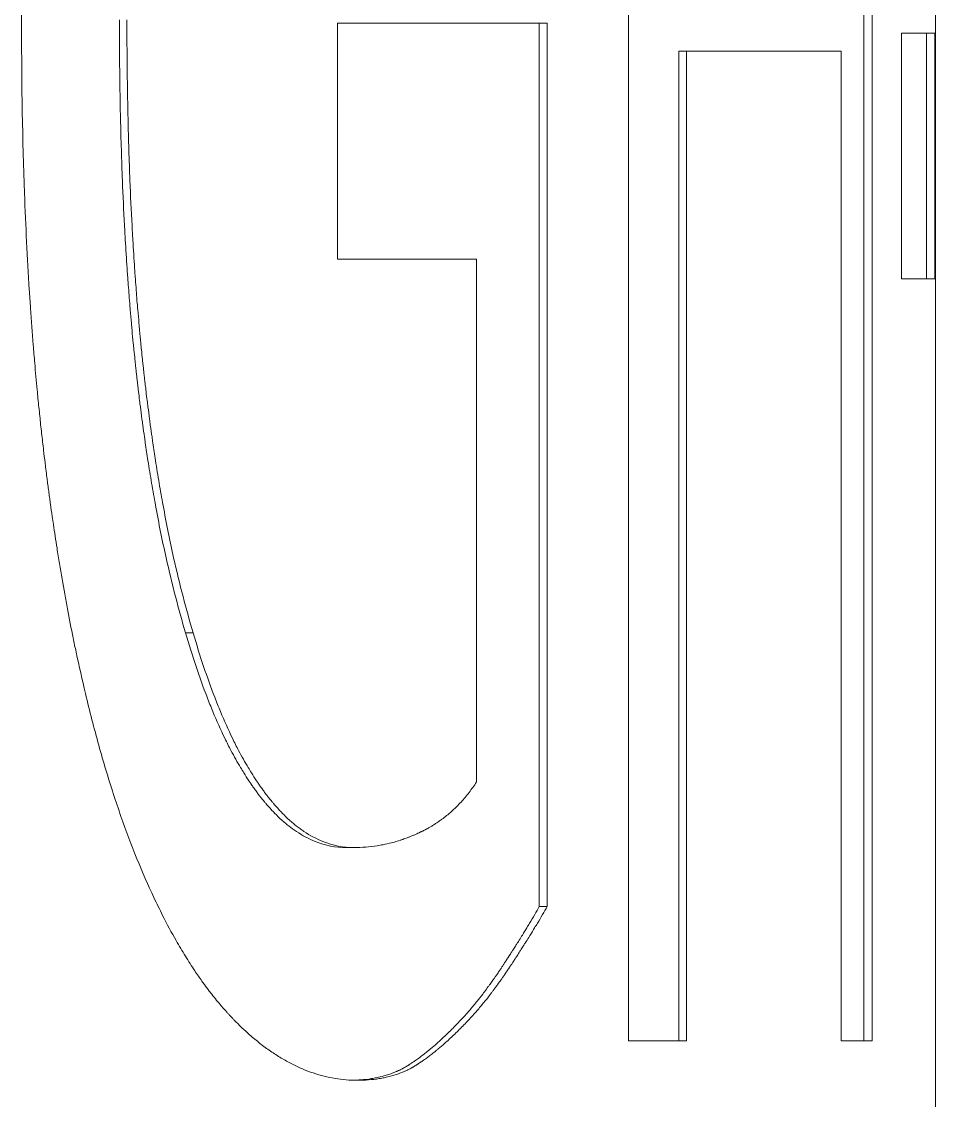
# Model space of a CAD drawing. Header units: millimetres. Extents: x 0 to 8410, y 0 to 5940.
# Drawn here: x 2665.186 to 2666.315, y 2256.11 to 2257.443 of the extents above; entities that cross this region are included whole.
import ezdxf

# ---------------------------------------------------------------- set-up
doc = ezdxf.new("R2010")
doc.units = ezdxf.units.MM
doc.header["$LTSCALE"] = 10
doc.layers.add('가시적인 것(ISO)', color=3, linetype='Continuous', lineweight=5, true_color=0x00ff00)

msp = doc.modelspace()

# ---------------------------------------------------------------- linework, layer by layer
at = {"layer": '가시적인 것(ISO)'}
for p, q in [((2666.3148, 2267.579), (2666.3148, 2238.579)), ((2665.9356, 2256.1833), (2665.9356, 2258.6833)), ((2666.2365, 2258.6833), (2666.2365, 2256.1833)), ((2665.835, 2257.4414), (2665.5761, 2257.4414)), ((2665.5761, 2257.1497), (2665.5761, 2257.4414)), ((2665.835, 2257.4414), (2665.835, 2256.3494)), ((2666.314, 2257.4292), (2666.2729, 2257.4292)), ((2666.2729, 2257.1253), (2666.2729, 2257.4292)), ((2666.314, 2257.4292), (2666.314, 2257.1253)), ((2665.9976, 2257.4069), (2666.0074, 2257.4069)), ((2666.0074, 2257.4069), (2666.0074, 2256.1833)), ((2666.0074, 2257.4069), (2666.1982, 2257.4069)), ((2666.1982, 2256.1833), (2666.1982, 2257.4069)), ((2665.5761, 2257.1497), (2665.7477, 2257.1497)), ((2665.7477, 2256.5034), (2665.7477, 2257.1497)), ((2666.2729, 2257.1253), (2666.314, 2257.1253)), ((2665.3882, 2256.6877), (2665.3976, 2256.6877)), ((2665.5869, 2256.4223), (2665.5964, 2256.4223)), ((2665.8253, 2256.3494), (2665.835, 2256.3494)), ((2665.9356, 2256.1833), (2666.0074, 2256.1833)), ((2666.1982, 2256.1833), (2666.2365, 2256.1833))]:
    msp.add_line(p, q, dxfattribs=at)
for points in [[(2666.2265, 2258.6833), (2666.2265, 2257.85), (2666.2265, 2257.0166), (2666.2265, 2256.1833)], [(2666.304, 2257.4292), (2666.304, 2257.3279), (2666.304, 2257.2266), (2666.304, 2257.1253)], [(2665.9976, 2257.4069), (2665.9976, 2256.9991), (2665.9976, 2256.5912), (2665.9976, 2256.1833)]]:
    msp.add_open_spline(points, degree=3, dxfattribs=at)
for points, knots in [([(2665.1855, 2257.4353), (2665.1855, 2257.4689), (2665.1858, 2257.5018), (2665.1864, 2257.5342), (2665.187, 2257.5666), (2665.188, 2257.5984), (2665.1892, 2257.6296), (2665.1898, 2257.6452), (2665.1905, 2257.6606), (2665.1912, 2257.676), (2665.1924, 2257.6989), (2665.1937, 2257.7216), (2665.1952, 2257.7439), (2665.1957, 2257.7513), (2665.1962, 2257.7587), (2665.1967, 2257.7661), (2665.1978, 2257.7809), (2665.1989, 2257.7954), (2665.2001, 2257.8099), (2665.2007, 2257.8171), (2665.2013, 2257.8243), (2665.202, 2257.8314), (2665.2029, 2257.8422), (2665.204, 2257.8528), (2665.205, 2257.8634), (2665.2054, 2257.8669), (2665.2057, 2257.8704), (2665.2061, 2257.8739), (2665.2068, 2257.8809), (2665.2075, 2257.8879), (2665.2083, 2257.8948), (2665.2086, 2257.8983), (2665.209, 2257.9017), (2665.2094, 2257.9052), (2665.2102, 2257.9121), (2665.211, 2257.9189), (2665.2118, 2257.9258), (2665.2122, 2257.9292), (2665.2126, 2257.9326), (2665.213, 2257.936), (2665.2136, 2257.941), (2665.2143, 2257.9461), (2665.2149, 2257.9512), (2665.2151, 2257.9528), (2665.2153, 2257.9545), (2665.2156, 2257.9562), (2665.2159, 2257.9587), (2665.2162, 2257.9612), (2665.2165, 2257.9637), (2665.2169, 2257.9662), (2665.2172, 2257.9688), (2665.2175, 2257.9712), (2665.2179, 2257.9737), (2665.2182, 2257.9762), (2665.2186, 2257.9787), (2665.2189, 2257.9812), (2665.2192, 2257.9837), (2665.2196, 2257.9862), (2665.22, 2257.9895), (2665.2205, 2257.9928), (2665.221, 2257.996), (2665.2212, 2257.9977), (2665.2214, 2257.9993), (2665.2217, 2258.001), (2665.2224, 2258.0059), (2665.2231, 2258.0107), (2665.2238, 2258.0156), (2665.2243, 2258.0188), (2665.2248, 2258.0221), (2665.2253, 2258.0253), (2665.2262, 2258.0317), (2665.2272, 2258.0381), (2665.2282, 2258.0445), (2665.2288, 2258.0477), (2665.2293, 2258.0508), (2665.2298, 2258.054), (2665.2308, 2258.0603), (2665.2318, 2258.0666), (2665.2329, 2258.0729), (2665.2334, 2258.076), (2665.234, 2258.0791), (2665.2345, 2258.0822), (2665.2361, 2258.0915), (2665.2377, 2258.1007), (2665.2394, 2258.1098), (2665.2405, 2258.1159), (2665.2417, 2258.122), (2665.2428, 2258.128), (2665.2451, 2258.14), (2665.2475, 2258.1518), (2665.2499, 2258.1635), (2665.2511, 2258.1693), (2665.2523, 2258.1751), (2665.2535, 2258.1809), (2665.2572, 2258.1982), (2665.2611, 2258.2151), (2665.2651, 2258.2317), (2665.2677, 2258.2427), (2665.2704, 2258.2536), (2665.2732, 2258.2644), (2665.2787, 2258.2858), (2665.2845, 2258.3067), (2665.2905, 2258.3268), (2665.2964, 2258.347), (2665.3026, 2258.3666), (2665.3091, 2258.3855)], [0, 0, 0, 0, 0.166667, 0.166667, 0.166667, 0.333333, 0.333333, 0.333333, 0.416667, 0.416667, 0.416667, 0.541667, 0.541667, 0.541667, 0.583333, 0.583333, 0.583333, 0.666667, 0.666667, 0.666667, 0.708333, 0.708333, 0.708333, 0.770833, 0.770833, 0.770833, 0.791667, 0.791667, 0.791667, 0.833333, 0.833333, 0.833333, 0.854167, 0.854167, 0.854167, 0.895833, 0.895833, 0.895833, 0.916667, 0.916667, 0.916667, 0.947917, 0.947917, 0.947917, 0.958333, 0.958333, 0.958333, 0.973958, 0.973958, 0.973958, 0.989583, 0.989583, 0.989583, 1.005208, 1.005208, 1.005208, 1.020833, 1.020833, 1.020833, 1.041667, 1.041667, 1.041667, 1.052083, 1.052083, 1.052083, 1.083333, 1.083333, 1.083333, 1.104167, 1.104167, 1.104167, 1.145833, 1.145833, 1.145833, 1.166667, 1.166667, 1.166667, 1.208333, 1.208333, 1.208333, 1.229167, 1.229167, 1.229167, 1.291667, 1.291667, 1.291667, 1.333333, 1.333333, 1.333333, 1.416667, 1.416667, 1.416667, 1.458333, 1.458333, 1.458333, 1.583333, 1.583333, 1.583333, 1.666667, 1.666667, 1.666667, 1.833333, 1.833333, 1.833333, 2, 2, 2, 2]), ([(2665.3083, 2256.4608), (2665.3019, 2256.4793), (2665.2957, 2256.4985), (2665.2897, 2256.5184), (2665.2837, 2256.5383), (2665.278, 2256.559), (2665.2725, 2256.5804), (2665.2697, 2256.5911), (2665.267, 2256.6019), (2665.2644, 2256.613), (2665.2604, 2256.6296), (2665.2566, 2256.6466), (2665.2529, 2256.664), (2665.2517, 2256.6698), (2665.2504, 2256.6756), (2665.2492, 2256.6815), (2665.2468, 2256.6933), (2665.2445, 2256.7053), (2665.2422, 2256.7175), (2665.2411, 2256.7235), (2665.24, 2256.7297), (2665.2388, 2256.7358), (2665.2366, 2256.7482), (2665.2345, 2256.7607), (2665.2324, 2256.7734), (2665.2313, 2256.7797), (2665.2303, 2256.7861), (2665.2293, 2256.7926), (2665.2277, 2256.8023), (2665.2263, 2256.812), (2665.2248, 2256.8219), (2665.2243, 2256.8252), (2665.2238, 2256.8285), (2665.2234, 2256.8318), (2665.2226, 2256.8368), (2665.2219, 2256.8418), (2665.2212, 2256.8468), (2665.221, 2256.8485), (2665.2208, 2256.8501), (2665.2205, 2256.8518), (2665.2202, 2256.8543), (2665.2199, 2256.8569), (2665.2195, 2256.8594), (2665.2192, 2256.8619), (2665.2188, 2256.8645), (2665.2185, 2256.867), (2665.2182, 2256.8695), (2665.2178, 2256.8721), (2665.2175, 2256.8747), (2665.2172, 2256.8772), (2665.2168, 2256.8798), (2665.2165, 2256.8823), (2665.2161, 2256.8858), (2665.2156, 2256.8892), (2665.2152, 2256.8927), (2665.215, 2256.8944), (2665.2148, 2256.8961), (2665.2146, 2256.8978), (2665.2139, 2256.903), (2665.2133, 2256.9082), (2665.2127, 2256.9135), (2665.2123, 2256.917), (2665.2119, 2256.9205), (2665.2115, 2256.924), (2665.2107, 2256.931), (2665.2099, 2256.938), (2665.2091, 2256.9452), (2665.2088, 2256.9487), (2665.2084, 2256.9523), (2665.208, 2256.9558), (2665.2073, 2256.963), (2665.2065, 2256.9702), (2665.2058, 2256.9774), (2665.2055, 2256.981), (2665.2051, 2256.9847), (2665.2048, 2256.9883), (2665.2037, 2256.9992), (2665.2027, 2257.0102), (2665.2018, 2257.0213), (2665.2011, 2257.0287), (2665.2005, 2257.0361), (2665.1999, 2257.0436), (2665.1987, 2257.0586), (2665.1976, 2257.0737), (2665.1966, 2257.089), (2665.196, 2257.0967), (2665.1955, 2257.1044), (2665.195, 2257.1121), (2665.1926, 2257.1508), (2665.1906, 2257.1906), (2665.1891, 2257.2314), (2665.1867, 2257.2966), (2665.1855, 2257.3646), (2665.1855, 2257.4353)], [0, 0, 0, 0, 0.166667, 0.166667, 0.166667, 0.333333, 0.333333, 0.333333, 0.416667, 0.416667, 0.416667, 0.541667, 0.541667, 0.541667, 0.583333, 0.583333, 0.583333, 0.666667, 0.666667, 0.666667, 0.708333, 0.708333, 0.708333, 0.791667, 0.791667, 0.791667, 0.833333, 0.833333, 0.833333, 0.895833, 0.895833, 0.895833, 0.916667, 0.916667, 0.916667, 0.947917, 0.947917, 0.947917, 0.958333, 0.958333, 0.958333, 0.973958, 0.973958, 0.973958, 0.989583, 0.989583, 0.989583, 1.005208, 1.005208, 1.005208, 1.020833, 1.020833, 1.020833, 1.041667, 1.041667, 1.041667, 1.052083, 1.052083, 1.052083, 1.083333, 1.083333, 1.083333, 1.104167, 1.104167, 1.104167, 1.145833, 1.145833, 1.145833, 1.166667, 1.166667, 1.166667, 1.208333, 1.208333, 1.208333, 1.229167, 1.229167, 1.229167, 1.291667, 1.291667, 1.291667, 1.333333, 1.333333, 1.333333, 1.416667, 1.416667, 1.416667, 1.458333, 1.458333, 1.458333, 1.666667, 1.666667, 1.666667, 2, 2, 2, 2]), ([(2665.3064, 2257.4454), (2665.3064, 2257.4175), (2665.3066, 2257.3902), (2665.307, 2257.3634), (2665.3074, 2257.3367), (2665.308, 2257.3105), (2665.3088, 2257.2849), (2665.3092, 2257.2721), (2665.3096, 2257.2595), (2665.3101, 2257.247), (2665.3109, 2257.2282), (2665.3117, 2257.2098), (2665.3127, 2257.1917), (2665.313, 2257.1857), (2665.3133, 2257.1797), (2665.3137, 2257.1737), (2665.3144, 2257.1618), (2665.3151, 2257.15), (2665.3159, 2257.1384), (2665.3163, 2257.1326), (2665.3167, 2257.1268), (2665.3171, 2257.1211), (2665.3178, 2257.1125), (2665.3184, 2257.1039), (2665.3191, 2257.0955), (2665.3193, 2257.0927), (2665.3196, 2257.0898), (2665.3198, 2257.087), (2665.3203, 2257.0814), (2665.3207, 2257.0759), (2665.3212, 2257.0704), (2665.3215, 2257.0676), (2665.3217, 2257.0648), (2665.322, 2257.0621), (2665.3225, 2257.0566), (2665.323, 2257.0512), (2665.3235, 2257.0457), (2665.3238, 2257.043), (2665.3241, 2257.0403), (2665.3243, 2257.0377), (2665.3247, 2257.0336), (2665.3252, 2257.0296), (2665.3256, 2257.0256), (2665.3257, 2257.0243), (2665.3259, 2257.023), (2665.326, 2257.0216), (2665.3262, 2257.0196), (2665.3264, 2257.0176), (2665.3266, 2257.0157), (2665.3269, 2257.0137), (2665.3271, 2257.0117), (2665.3273, 2257.0097), (2665.3275, 2257.0078), (2665.3277, 2257.0058), (2665.3279, 2257.0039), (2665.3282, 2257.0019), (2665.3284, 2256.9999), (2665.3286, 2256.998), (2665.3289, 2256.9954), (2665.3292, 2256.9928), (2665.3295, 2256.9902), (2665.3297, 2256.9889), (2665.3298, 2256.9876), (2665.33, 2256.9863), (2665.3304, 2256.9825), (2665.3309, 2256.9786), (2665.3314, 2256.9748), (2665.3317, 2256.9723), (2665.332, 2256.9697), (2665.3323, 2256.9672), (2665.333, 2256.9621), (2665.3336, 2256.9571), (2665.3343, 2256.9521), (2665.3346, 2256.9496), (2665.335, 2256.9471), (2665.3353, 2256.9446), (2665.336, 2256.9397), (2665.3367, 2256.9348), (2665.3374, 2256.9299), (2665.3377, 2256.9274), (2665.3381, 2256.925), (2665.3384, 2256.9225), (2665.3395, 2256.9153), (2665.3406, 2256.908), (2665.3417, 2256.9009), (2665.3424, 2256.8961), (2665.3431, 2256.8914), (2665.3439, 2256.8867), (2665.3454, 2256.8774), (2665.347, 2256.8681), (2665.3486, 2256.859), (2665.3494, 2256.8545), (2665.3502, 2256.8499), (2665.351, 2256.8454), (2665.3551, 2256.823), (2665.3595, 2256.8014), (2665.3641, 2256.7807), (2665.3715, 2256.7475), (2665.3795, 2256.7166), (2665.3882, 2256.6877)], [0, 0, 0, 0, 0.166667, 0.166667, 0.166667, 0.333333, 0.333333, 0.333333, 0.416667, 0.416667, 0.416667, 0.541667, 0.541667, 0.541667, 0.583333, 0.583333, 0.583333, 0.666667, 0.666667, 0.666667, 0.708333, 0.708333, 0.708333, 0.770833, 0.770833, 0.770833, 0.791667, 0.791667, 0.791667, 0.833333, 0.833333, 0.833333, 0.854167, 0.854167, 0.854167, 0.895833, 0.895833, 0.895833, 0.916667, 0.916667, 0.916667, 0.947917, 0.947917, 0.947917, 0.958333, 0.958333, 0.958333, 0.973958, 0.973958, 0.973958, 0.989583, 0.989583, 0.989583, 1.005208, 1.005208, 1.005208, 1.020833, 1.020833, 1.020833, 1.041667, 1.041667, 1.041667, 1.052083, 1.052083, 1.052083, 1.083333, 1.083333, 1.083333, 1.104167, 1.104167, 1.104167, 1.145833, 1.145833, 1.145833, 1.166667, 1.166667, 1.166667, 1.208333, 1.208333, 1.208333, 1.229167, 1.229167, 1.229167, 1.291667, 1.291667, 1.291667, 1.333333, 1.333333, 1.333333, 1.416667, 1.416667, 1.416667, 1.458333, 1.458333, 1.458333, 1.666667, 1.666667, 1.666667, 2, 2, 2, 2]), ([(2665.3157, 2257.4454), (2665.3157, 2257.4175), (2665.3159, 2257.3902), (2665.3163, 2257.3634), (2665.3167, 2257.3367), (2665.3173, 2257.3105), (2665.3181, 2257.2849), (2665.3185, 2257.2721), (2665.319, 2257.2595), (2665.3194, 2257.247), (2665.3202, 2257.2282), (2665.321, 2257.2098), (2665.322, 2257.1917), (2665.3223, 2257.1857), (2665.3227, 2257.1797), (2665.323, 2257.1737), (2665.3237, 2257.1618), (2665.3244, 2257.15), (2665.3252, 2257.1384), (2665.3256, 2257.1326), (2665.326, 2257.1268), (2665.3265, 2257.1211), (2665.3271, 2257.1125), (2665.3277, 2257.1039), (2665.3284, 2257.0955), (2665.3287, 2257.0927), (2665.3289, 2257.0898), (2665.3291, 2257.087), (2665.3296, 2257.0814), (2665.3301, 2257.0759), (2665.3306, 2257.0704), (2665.3308, 2257.0676), (2665.3311, 2257.0648), (2665.3313, 2257.0621), (2665.3318, 2257.0566), (2665.3323, 2257.0512), (2665.3329, 2257.0457), (2665.3331, 2257.043), (2665.3334, 2257.0403), (2665.3337, 2257.0377), (2665.3341, 2257.0336), (2665.3345, 2257.0296), (2665.3349, 2257.0256), (2665.335, 2257.0243), (2665.3352, 2257.023), (2665.3353, 2257.0216), (2665.3355, 2257.0196), (2665.3357, 2257.0176), (2665.336, 2257.0157), (2665.3362, 2257.0137), (2665.3364, 2257.0117), (2665.3366, 2257.0097), (2665.3368, 2257.0078), (2665.3371, 2257.0058), (2665.3373, 2257.0039), (2665.3375, 2257.0019), (2665.3377, 2256.9999), (2665.3379, 2256.998), (2665.3382, 2256.9954), (2665.3385, 2256.9928), (2665.3389, 2256.9902), (2665.339, 2256.9889), (2665.3392, 2256.9876), (2665.3393, 2256.9863), (2665.3398, 2256.9825), (2665.3402, 2256.9786), (2665.3407, 2256.9748), (2665.341, 2256.9723), (2665.3413, 2256.9697), (2665.3417, 2256.9672), (2665.3423, 2256.9621), (2665.343, 2256.9571), (2665.3436, 2256.9521), (2665.344, 2256.9496), (2665.3443, 2256.9471), (2665.3446, 2256.9446), (2665.3453, 2256.9397), (2665.346, 2256.9348), (2665.3467, 2256.9299), (2665.347, 2256.9274), (2665.3474, 2256.925), (2665.3477, 2256.9225), (2665.3488, 2256.9153), (2665.3499, 2256.908), (2665.351, 2256.9009), (2665.3517, 2256.8961), (2665.3525, 2256.8914), (2665.3532, 2256.8867), (2665.3548, 2256.8774), (2665.3563, 2256.8681), (2665.3579, 2256.859), (2665.3587, 2256.8545), (2665.3595, 2256.8499), (2665.3604, 2256.8454), (2665.3645, 2256.823), (2665.3688, 2256.8014), (2665.3734, 2256.7807), (2665.3808, 2256.7475), (2665.3889, 2256.7166), (2665.3976, 2256.6877)], [0, 0, 0, 0, 0.166667, 0.166667, 0.166667, 0.333333, 0.333333, 0.333333, 0.416667, 0.416667, 0.416667, 0.541667, 0.541667, 0.541667, 0.583333, 0.583333, 0.583333, 0.666667, 0.666667, 0.666667, 0.708333, 0.708333, 0.708333, 0.770833, 0.770833, 0.770833, 0.791667, 0.791667, 0.791667, 0.833333, 0.833333, 0.833333, 0.854167, 0.854167, 0.854167, 0.895833, 0.895833, 0.895833, 0.916667, 0.916667, 0.916667, 0.947917, 0.947917, 0.947917, 0.958333, 0.958333, 0.958333, 0.973958, 0.973958, 0.973958, 0.989583, 0.989583, 0.989583, 1.005208, 1.005208, 1.005208, 1.020833, 1.020833, 1.020833, 1.041667, 1.041667, 1.041667, 1.052083, 1.052083, 1.052083, 1.083333, 1.083333, 1.083333, 1.104167, 1.104167, 1.104167, 1.145833, 1.145833, 1.145833, 1.166667, 1.166667, 1.166667, 1.208333, 1.208333, 1.208333, 1.229167, 1.229167, 1.229167, 1.291667, 1.291667, 1.291667, 1.333333, 1.333333, 1.333333, 1.416667, 1.416667, 1.416667, 1.458333, 1.458333, 1.458333, 1.666667, 1.666667, 1.666667, 2, 2, 2, 2]), ([(2665.8253, 2257.4414), (2665.8253, 2257.3352), (2665.8253, 2257.2291), (2665.8253, 2257.1229), (2665.8253, 2257.1077), (2665.8253, 2257.0926), (2665.8253, 2257.0774), (2665.8253, 2256.8347), (2665.8253, 2256.5921), (2665.8253, 2256.3494)], [0, 0, 0, 0, 0.0318493, 0.0318493, 0.0318493, 0.0363992, 0.0363992, 0.0363992, 0.1091977, 0.1091977, 0.1091977, 0.1091977]), ([(2665.3882, 2256.6877), (2665.3924, 2256.6733), (2665.3967, 2256.6595), (2665.4011, 2256.6462), (2665.4055, 2256.633), (2665.4101, 2256.6203), (2665.4148, 2256.6082), (2665.4171, 2256.6021), (2665.4195, 2256.5962), (2665.4219, 2256.5904), (2665.4267, 2256.5789), (2665.4316, 2256.5679), (2665.4367, 2256.5575), (2665.4392, 2256.5523), (2665.4417, 2256.5472), (2665.4443, 2256.5423), (2665.4482, 2256.535), (2665.4521, 2256.5279), (2665.4562, 2256.5212), (2665.4575, 2256.5189), (2665.4588, 2256.5167), (2665.4602, 2256.5146), (2665.4622, 2256.5113), (2665.4642, 2256.5081), (2665.4663, 2256.505), (2665.467, 2256.504), (2665.4677, 2256.503), (2665.4684, 2256.502), (2665.4694, 2256.5004), (2665.4704, 2256.4989), (2665.4715, 2256.4975), (2665.4718, 2256.497), (2665.4722, 2256.4965), (2665.4725, 2256.496), (2665.473, 2256.4952), (2665.4736, 2256.4945), (2665.4741, 2256.4938), (2665.4746, 2256.4931), (2665.4751, 2256.4923), (2665.4757, 2256.4916), (2665.4762, 2256.4909), (2665.4767, 2256.4902), (2665.4772, 2256.4895), (2665.4778, 2256.4888), (2665.4783, 2256.4881), (2665.4788, 2256.4874), (2665.4795, 2256.4865), (2665.4802, 2256.4856), (2665.4809, 2256.4847), (2665.4813, 2256.4842), (2665.4817, 2256.4838), (2665.482, 2256.4833), (2665.4831, 2256.482), (2665.4841, 2256.4807), (2665.4852, 2256.4794), (2665.4859, 2256.4785), (2665.4866, 2256.4777), (2665.4874, 2256.4768), (2665.4895, 2256.4743), (2665.4917, 2256.4718), (2665.4938, 2256.4695), (2665.4953, 2256.4679), (2665.4968, 2256.4664), (2665.4982, 2256.4649), (2665.5011, 2256.4619), (2665.5041, 2256.4591), (2665.507, 2256.4564), (2665.5085, 2256.4551), (2665.51, 2256.4538), (2665.5115, 2256.4525), (2665.5145, 2256.45), (2665.5175, 2256.4476), (2665.5205, 2256.4454), (2665.522, 2256.4443), (2665.5236, 2256.4433), (2665.5251, 2256.4423), (2665.5327, 2256.4372), (2665.5404, 2256.433), (2665.5483, 2256.4299), (2665.5609, 2256.4249), (2665.5738, 2256.4223), (2665.5869, 2256.4223)], [0, 0, 0, 0, 0.166667, 0.166667, 0.166667, 0.333333, 0.333333, 0.333333, 0.416667, 0.416667, 0.416667, 0.583333, 0.583333, 0.583333, 0.666667, 0.666667, 0.666667, 0.791667, 0.791667, 0.791667, 0.833333, 0.833333, 0.833333, 0.895833, 0.895833, 0.895833, 0.916667, 0.916667, 0.916667, 0.947917, 0.947917, 0.947917, 0.958333, 0.958333, 0.958333, 0.973958, 0.973958, 0.973958, 0.989583, 0.989583, 0.989583, 1.005208, 1.005208, 1.005208, 1.020833, 1.020833, 1.020833, 1.041667, 1.041667, 1.041667, 1.052083, 1.052083, 1.052083, 1.083333, 1.083333, 1.083333, 1.104167, 1.104167, 1.104167, 1.166667, 1.166667, 1.166667, 1.208333, 1.208333, 1.208333, 1.291667, 1.291667, 1.291667, 1.333333, 1.333333, 1.333333, 1.416667, 1.416667, 1.416667, 1.458333, 1.458333, 1.458333, 1.666667, 1.666667, 1.666667, 2, 2, 2, 2]), ([(2665.3976, 2256.6877), (2665.4017, 2256.6733), (2665.406, 2256.6595), (2665.4105, 2256.6462), (2665.4149, 2256.633), (2665.4195, 2256.6203), (2665.4242, 2256.6082), (2665.4265, 2256.6021), (2665.4289, 2256.5962), (2665.4313, 2256.5904), (2665.4361, 2256.5789), (2665.441, 2256.5679), (2665.4461, 2256.5575), (2665.4486, 2256.5523), (2665.4512, 2256.5472), (2665.4537, 2256.5423), (2665.4576, 2256.535), (2665.4616, 2256.5279), (2665.4656, 2256.5212), (2665.4669, 2256.5189), (2665.4682, 2256.5167), (2665.4696, 2256.5146), (2665.4716, 2256.5113), (2665.4737, 2256.5081), (2665.4757, 2256.505), (2665.4764, 2256.504), (2665.4771, 2256.503), (2665.4778, 2256.502), (2665.4788, 2256.5004), (2665.4799, 2256.4989), (2665.4809, 2256.4975), (2665.4812, 2256.497), (2665.4816, 2256.4965), (2665.4819, 2256.496), (2665.4825, 2256.4952), (2665.483, 2256.4945), (2665.4835, 2256.4938), (2665.484, 2256.4931), (2665.4846, 2256.4923), (2665.4851, 2256.4916), (2665.4856, 2256.4909), (2665.4861, 2256.4902), (2665.4867, 2256.4895), (2665.4872, 2256.4888), (2665.4877, 2256.4881), (2665.4883, 2256.4874), (2665.489, 2256.4865), (2665.4897, 2256.4856), (2665.4904, 2256.4847), (2665.4907, 2256.4842), (2665.4911, 2256.4838), (2665.4914, 2256.4833), (2665.4925, 2256.482), (2665.4936, 2256.4807), (2665.4946, 2256.4794), (2665.4954, 2256.4785), (2665.4961, 2256.4777), (2665.4968, 2256.4768), (2665.4989, 2256.4743), (2665.5011, 2256.4718), (2665.5033, 2256.4695), (2665.5047, 2256.4679), (2665.5062, 2256.4664), (2665.5077, 2256.4649), (2665.5106, 2256.4619), (2665.5135, 2256.4591), (2665.5165, 2256.4564), (2665.518, 2256.4551), (2665.5195, 2256.4538), (2665.521, 2256.4525), (2665.5239, 2256.45), (2665.527, 2256.4476), (2665.53, 2256.4454), (2665.5315, 2256.4443), (2665.533, 2256.4433), (2665.5345, 2256.4423), (2665.5422, 2256.4372), (2665.5499, 2256.433), (2665.5578, 2256.4299), (2665.5704, 2256.4249), (2665.5833, 2256.4223), (2665.5964, 2256.4223)], [0, 0, 0, 0, 0.166667, 0.166667, 0.166667, 0.333333, 0.333333, 0.333333, 0.416667, 0.416667, 0.416667, 0.583333, 0.583333, 0.583333, 0.666667, 0.666667, 0.666667, 0.791667, 0.791667, 0.791667, 0.833333, 0.833333, 0.833333, 0.895833, 0.895833, 0.895833, 0.916667, 0.916667, 0.916667, 0.947917, 0.947917, 0.947917, 0.958333, 0.958333, 0.958333, 0.973958, 0.973958, 0.973958, 0.989583, 0.989583, 0.989583, 1.005208, 1.005208, 1.005208, 1.020833, 1.020833, 1.020833, 1.041667, 1.041667, 1.041667, 1.052083, 1.052083, 1.052083, 1.083333, 1.083333, 1.083333, 1.104167, 1.104167, 1.104167, 1.166667, 1.166667, 1.166667, 1.208333, 1.208333, 1.208333, 1.291667, 1.291667, 1.291667, 1.333333, 1.333333, 1.333333, 1.416667, 1.416667, 1.416667, 1.458333, 1.458333, 1.458333, 1.666667, 1.666667, 1.666667, 2, 2, 2, 2]), ([(2665.5964, 2256.4223), (2665.6012, 2256.4223), (2665.606, 2256.4225), (2665.6108, 2256.4229), (2665.6156, 2256.4233), (2665.6204, 2256.4238), (2665.6251, 2256.4246), (2665.6275, 2256.425), (2665.6298, 2256.4254), (2665.6322, 2256.4259), (2665.6357, 2256.4266), (2665.6392, 2256.4274), (2665.6427, 2256.4283), (2665.6439, 2256.4286), (2665.6451, 2256.4289), (2665.6462, 2256.4292), (2665.6486, 2256.4299), (2665.6509, 2256.4306), (2665.6532, 2256.4314), (2665.6544, 2256.4317), (2665.6555, 2256.4321), (2665.6567, 2256.4325), (2665.6584, 2256.4331), (2665.6602, 2256.4337), (2665.6619, 2256.4344), (2665.6625, 2256.4346), (2665.663, 2256.4348), (2665.6636, 2256.435), (2665.6648, 2256.4355), (2665.6659, 2256.4359), (2665.6671, 2256.4364), (2665.6676, 2256.4366), (2665.6682, 2256.4369), (2665.6688, 2256.4371), (2665.6699, 2256.4376), (2665.6711, 2256.4381), (2665.6722, 2256.4386), (2665.6728, 2256.4389), (2665.6733, 2256.4391), (2665.6739, 2256.4394), (2665.6748, 2256.4398), (2665.6756, 2256.4402), (2665.6765, 2256.4406), (2665.6768, 2256.4407), (2665.6771, 2256.4408), (2665.6773, 2256.441), (2665.6778, 2256.4412), (2665.6782, 2256.4414), (2665.6786, 2256.4416), (2665.679, 2256.4418), (2665.6795, 2256.442), (2665.6799, 2256.4422), (2665.6803, 2256.4424), (2665.6808, 2256.4426), (2665.6812, 2256.4428), (2665.6816, 2256.443), (2665.682, 2256.4432), (2665.6824, 2256.4435), (2665.683, 2256.4437), (2665.6836, 2256.444), (2665.6841, 2256.4443), (2665.6844, 2256.4445), (2665.6847, 2256.4446), (2665.685, 2256.4448), (2665.6858, 2256.4452), (2665.6866, 2256.4457), (2665.6875, 2256.4461), (2665.688, 2256.4464), (2665.6886, 2256.4467), (2665.6891, 2256.447), (2665.6902, 2256.4477), (2665.6913, 2256.4483), (2665.6923, 2256.4489), (2665.6929, 2256.4493), (2665.6934, 2256.4496), (2665.694, 2256.4499), (2665.695, 2256.4506), (2665.6961, 2256.4512), (2665.6971, 2256.4519), (2665.6976, 2256.4523), (2665.6982, 2256.4526), (2665.6987, 2256.453), (2665.7002, 2256.454), (2665.7018, 2256.4551), (2665.7033, 2256.4561), (2665.7043, 2256.4569), (2665.7053, 2256.4576), (2665.7063, 2256.4584), (2665.7083, 2256.4599), (2665.7102, 2256.4614), (2665.7122, 2256.463), (2665.7131, 2256.4638), (2665.7141, 2256.4646), (2665.715, 2256.4654), (2665.7179, 2256.4679), (2665.7206, 2256.4705), (2665.7233, 2256.4731), (2665.7251, 2256.4749), (2665.7268, 2256.4767), (2665.7286, 2256.4786), (2665.732, 2256.4824), (2665.7353, 2256.4863), (2665.7385, 2256.4904), (2665.7417, 2256.4946), (2665.7447, 2256.4989), (2665.7477, 2256.5034)], [0, 0, 0, 0, 0.166667, 0.166667, 0.166667, 0.333333, 0.333333, 0.333333, 0.416667, 0.416667, 0.416667, 0.541667, 0.541667, 0.541667, 0.583333, 0.583333, 0.583333, 0.666667, 0.666667, 0.666667, 0.708333, 0.708333, 0.708333, 0.770833, 0.770833, 0.770833, 0.791667, 0.791667, 0.791667, 0.833333, 0.833333, 0.833333, 0.854167, 0.854167, 0.854167, 0.895833, 0.895833, 0.895833, 0.916667, 0.916667, 0.916667, 0.947917, 0.947917, 0.947917, 0.958333, 0.958333, 0.958333, 0.973958, 0.973958, 0.973958, 0.989583, 0.989583, 0.989583, 1.005208, 1.005208, 1.005208, 1.020833, 1.020833, 1.020833, 1.041667, 1.041667, 1.041667, 1.052083, 1.052083, 1.052083, 1.083333, 1.083333, 1.083333, 1.104167, 1.104167, 1.104167, 1.145833, 1.145833, 1.145833, 1.166667, 1.166667, 1.166667, 1.208333, 1.208333, 1.208333, 1.229167, 1.229167, 1.229167, 1.291667, 1.291667, 1.291667, 1.333333, 1.333333, 1.333333, 1.416667, 1.416667, 1.416667, 1.458333, 1.458333, 1.458333, 1.583333, 1.583333, 1.583333, 1.666667, 1.666667, 1.666667, 1.833333, 1.833333, 1.833333, 2, 2, 2, 2]), ([(2665.6002, 2256.1347), (2665.591, 2256.1347), (2665.5819, 2256.1354), (2665.5729, 2256.1369), (2665.5639, 2256.1384), (2665.5549, 2256.1407), (2665.5459, 2256.1437), (2665.5415, 2256.1452), (2665.537, 2256.1469), (2665.5326, 2256.1487), (2665.5259, 2256.1515), (2665.5193, 2256.1548), (2665.5127, 2256.1584), (2665.5105, 2256.1597), (2665.5083, 2256.1609), (2665.5062, 2256.1622), (2665.5018, 2256.1649), (2665.4974, 2256.1677), (2665.4931, 2256.1707), (2665.4909, 2256.1722), (2665.4888, 2256.1737), (2665.4866, 2256.1753), (2665.4823, 2256.1785), (2665.478, 2256.1819), (2665.4737, 2256.1855), (2665.4716, 2256.1872), (2665.4695, 2256.1891), (2665.4673, 2256.1909), (2665.4641, 2256.1938), (2665.461, 2256.1967), (2665.4578, 2256.1997), (2665.4567, 2256.2007), (2665.4557, 2256.2017), (2665.4546, 2256.2028), (2665.453, 2256.2043), (2665.4515, 2256.2059), (2665.4499, 2256.2075), (2665.4494, 2256.208), (2665.4488, 2256.2085), (2665.4483, 2256.2091), (2665.4475, 2256.2099), (2665.4467, 2256.2107), (2665.446, 2256.2115), (2665.4452, 2256.2124), (2665.4444, 2256.2132), (2665.4436, 2256.214), (2665.4428, 2256.2149), (2665.442, 2256.2157), (2665.4413, 2256.2165), (2665.4405, 2256.2174), (2665.4397, 2256.2183), (2665.4389, 2256.2191), (2665.4379, 2256.2203), (2665.4368, 2256.2214), (2665.4358, 2256.2226), (2665.4353, 2256.2232), (2665.4348, 2256.2238), (2665.4343, 2256.2244), (2665.4327, 2256.2261), (2665.4312, 2256.228), (2665.4296, 2256.2298), (2665.4286, 2256.231), (2665.4276, 2256.2322), (2665.4266, 2256.2335), (2665.4245, 2256.236), (2665.4225, 2256.2385), (2665.4205, 2256.2411), (2665.4194, 2256.2424), (2665.4184, 2256.2437), (2665.4174, 2256.245), (2665.4154, 2256.2477), (2665.4134, 2256.2503), (2665.4114, 2256.2531), (2665.4104, 2256.2544), (2665.4094, 2256.2558), (2665.4084, 2256.2572), (2665.4054, 2256.2614), (2665.4025, 2256.2657), (2665.3995, 2256.27), (2665.3976, 2256.273), (2665.3956, 2256.2759), (2665.3937, 2256.279), (2665.3898, 2256.285), (2665.386, 2256.2912), (2665.3822, 2256.2977), (2665.3803, 2256.3009), (2665.3784, 2256.3041), (2665.3765, 2256.3074), (2665.3708, 2256.3174), (2665.3653, 2256.3277), (2665.3598, 2256.3385), (2665.3562, 2256.3457), (2665.3526, 2256.3531), (2665.349, 2256.3607), (2665.3419, 2256.3758), (2665.3349, 2256.3918), (2665.3281, 2256.4084), (2665.3214, 2256.4251), (2665.3148, 2256.4426), (2665.3083, 2256.4608)], [0, 0, 0, 0, 0.166667, 0.166667, 0.166667, 0.333333, 0.333333, 0.333333, 0.416667, 0.416667, 0.416667, 0.541667, 0.541667, 0.541667, 0.583333, 0.583333, 0.583333, 0.666667, 0.666667, 0.666667, 0.708333, 0.708333, 0.708333, 0.791667, 0.791667, 0.791667, 0.833333, 0.833333, 0.833333, 0.895833, 0.895833, 0.895833, 0.916667, 0.916667, 0.916667, 0.947917, 0.947917, 0.947917, 0.958333, 0.958333, 0.958333, 0.973958, 0.973958, 0.973958, 0.989583, 0.989583, 0.989583, 1.005208, 1.005208, 1.005208, 1.020833, 1.020833, 1.020833, 1.041667, 1.041667, 1.041667, 1.052083, 1.052083, 1.052083, 1.083333, 1.083333, 1.083333, 1.104167, 1.104167, 1.104167, 1.145833, 1.145833, 1.145833, 1.166667, 1.166667, 1.166667, 1.208333, 1.208333, 1.208333, 1.229167, 1.229167, 1.229167, 1.291667, 1.291667, 1.291667, 1.333333, 1.333333, 1.333333, 1.416667, 1.416667, 1.416667, 1.458333, 1.458333, 1.458333, 1.583333, 1.583333, 1.583333, 1.666667, 1.666667, 1.666667, 1.833333, 1.833333, 1.833333, 2, 2, 2, 2]), ([(2665.8253, 2256.3494), (2665.8235, 2256.3463), (2665.8216, 2256.343), (2665.8196, 2256.3395), (2665.8176, 2256.3361), (2665.8155, 2256.3325), (2665.8133, 2256.3288), (2665.8122, 2256.327), (2665.811, 2256.3251), (2665.8099, 2256.3231), (2665.8081, 2256.3202), (2665.8063, 2256.3173), (2665.8044, 2256.3142), (2665.8038, 2256.3132), (2665.8031, 2256.3122), (2665.8025, 2256.3112), (2665.8012, 2256.3091), (2665.7999, 2256.307), (2665.7986, 2256.3048), (2665.7979, 2256.3038), (2665.7972, 2256.3027), (2665.7965, 2256.3016), (2665.7955, 2256.3), (2665.7944, 2256.2983), (2665.7934, 2256.2967), (2665.793, 2256.2961), (2665.7927, 2256.2955), (2665.7923, 2256.295), (2665.7916, 2256.2939), (2665.7909, 2256.2927), (2665.7901, 2256.2916), (2665.7898, 2256.291), (2665.7894, 2256.2904), (2665.789, 2256.2899), (2665.7885, 2256.289), (2665.7879, 2256.2881), (2665.7873, 2256.2873), (2665.7871, 2256.287), (2665.787, 2256.2867), (2665.7868, 2256.2864), (2665.7864, 2256.2858), (2665.786, 2256.2852), (2665.7856, 2256.2846), (2665.7854, 2256.2844), (2665.7853, 2256.2841), (2665.7851, 2256.2838), (2665.7847, 2256.2832), (2665.7843, 2256.2826), (2665.7839, 2256.282), (2665.7837, 2256.2817), (2665.7835, 2256.2814), (2665.7833, 2256.2811), (2665.783, 2256.2806), (2665.7827, 2256.2802), (2665.7824, 2256.2798), (2665.7821, 2256.2793), (2665.7819, 2256.2788), (2665.7816, 2256.2784), (2665.7813, 2256.2779), (2665.781, 2256.2775), (2665.7807, 2256.277), (2665.7804, 2256.2766), (2665.7801, 2256.2761), (2665.7798, 2256.2757), (2665.7794, 2256.2751), (2665.779, 2256.2745), (2665.7786, 2256.2739), (2665.7784, 2256.2736), (2665.7782, 2256.2733), (2665.778, 2256.273), (2665.7776, 2256.2724), (2665.7772, 2256.2718), (2665.7768, 2256.2712), (2665.7766, 2256.2709), (2665.7764, 2256.2706), (2665.7762, 2256.2704), (2665.7758, 2256.2698), (2665.7754, 2256.2692), (2665.775, 2256.2686), (2665.7748, 2256.2683), (2665.7746, 2256.268), (2665.7744, 2256.2677), (2665.7739, 2256.2669), (2665.7733, 2256.266), (2665.7727, 2256.2652), (2665.7723, 2256.2646), (2665.7719, 2256.264), (2665.7715, 2256.2635), (2665.7707, 2256.2623), (2665.7699, 2256.2612), (2665.7692, 2256.2601), (2665.7688, 2256.2595), (2665.7684, 2256.259), (2665.768, 2256.2584), (2665.7668, 2256.2568), (2665.7657, 2256.2552), (2665.7645, 2256.2535), (2665.7638, 2256.2525), (2665.763, 2256.2514), (2665.7622, 2256.2504), (2665.7607, 2256.2483), (2665.7592, 2256.2462), (2665.7576, 2256.2442), (2665.7569, 2256.2432), (2665.7561, 2256.2422), (2665.7554, 2256.2412), (2665.7531, 2256.2382), (2665.7508, 2256.2353), (2665.7486, 2256.2325), (2665.7471, 2256.2307), (2665.7456, 2256.2289), (2665.7441, 2256.2271), (2665.7412, 2256.2235), (2665.7383, 2256.2201), (2665.7354, 2256.2169), (2665.7325, 2256.2136), (2665.7296, 2256.2105), (2665.7268, 2256.2076)], [0, 0, 0, 0, 0.166667, 0.166667, 0.166667, 0.333333, 0.333333, 0.333333, 0.416667, 0.416667, 0.416667, 0.541667, 0.541667, 0.541667, 0.583333, 0.583333, 0.583333, 0.666667, 0.666667, 0.666667, 0.708333, 0.708333, 0.708333, 0.770833, 0.770833, 0.770833, 0.791667, 0.791667, 0.791667, 0.833333, 0.833333, 0.833333, 0.854167, 0.854167, 0.854167, 0.885417, 0.885417, 0.885417, 0.895833, 0.895833, 0.895833, 0.916667, 0.916667, 0.916667, 0.927083, 0.927083, 0.927083, 0.947917, 0.947917, 0.947917, 0.958333, 0.958333, 0.958333, 0.973958, 0.973958, 0.973958, 0.989583, 0.989583, 0.989583, 1.005208, 1.005208, 1.005208, 1.020833, 1.020833, 1.020833, 1.041667, 1.041667, 1.041667, 1.052083, 1.052083, 1.052083, 1.072917, 1.072917, 1.072917, 1.083333, 1.083333, 1.083333, 1.104167, 1.104167, 1.104167, 1.114583, 1.114583, 1.114583, 1.145833, 1.145833, 1.145833, 1.166667, 1.166667, 1.166667, 1.208333, 1.208333, 1.208333, 1.229167, 1.229167, 1.229167, 1.291667, 1.291667, 1.291667, 1.333333, 1.333333, 1.333333, 1.416667, 1.416667, 1.416667, 1.458333, 1.458333, 1.458333, 1.583333, 1.583333, 1.583333, 1.666667, 1.666667, 1.666667, 1.833333, 1.833333, 1.833333, 2, 2, 2, 2]), ([(2665.835, 2256.3494), (2665.8332, 2256.3463), (2665.8313, 2256.343), (2665.8293, 2256.3395), (2665.8273, 2256.3361), (2665.8252, 2256.3325), (2665.823, 2256.3288), (2665.8218, 2256.327), (2665.8207, 2256.3251), (2665.8195, 2256.3231), (2665.8178, 2256.3202), (2665.816, 2256.3173), (2665.8141, 2256.3142), (2665.8134, 2256.3132), (2665.8128, 2256.3122), (2665.8122, 2256.3112), (2665.8109, 2256.3091), (2665.8096, 2256.307), (2665.8082, 2256.3048), (2665.8075, 2256.3038), (2665.8069, 2256.3027), (2665.8062, 2256.3016), (2665.8051, 2256.3), (2665.8041, 2256.2983), (2665.803, 2256.2967), (2665.8027, 2256.2961), (2665.8023, 2256.2955), (2665.8019, 2256.295), (2665.8012, 2256.2939), (2665.8005, 2256.2927), (2665.7998, 2256.2916), (2665.7994, 2256.291), (2665.799, 2256.2904), (2665.7987, 2256.2899), (2665.7981, 2256.289), (2665.7975, 2256.2881), (2665.797, 2256.2873), (2665.7968, 2256.287), (2665.7966, 2256.2867), (2665.7964, 2256.2864), (2665.796, 2256.2858), (2665.7957, 2256.2852), (2665.7953, 2256.2846), (2665.7951, 2256.2844), (2665.7949, 2256.2841), (2665.7947, 2256.2838), (2665.7943, 2256.2832), (2665.7939, 2256.2826), (2665.7935, 2256.282), (2665.7933, 2256.2817), (2665.7932, 2256.2814), (2665.793, 2256.2811), (2665.7927, 2256.2806), (2665.7924, 2256.2802), (2665.7921, 2256.2798), (2665.7918, 2256.2793), (2665.7915, 2256.2788), (2665.7912, 2256.2784), (2665.7909, 2256.2779), (2665.7906, 2256.2775), (2665.7903, 2256.277), (2665.79, 2256.2766), (2665.7897, 2256.2761), (2665.7894, 2256.2757), (2665.789, 2256.2751), (2665.7886, 2256.2745), (2665.7882, 2256.2739), (2665.788, 2256.2736), (2665.7878, 2256.2733), (2665.7876, 2256.273), (2665.7872, 2256.2724), (2665.7868, 2256.2718), (2665.7864, 2256.2712), (2665.7862, 2256.2709), (2665.786, 2256.2706), (2665.7859, 2256.2704), (2665.7855, 2256.2698), (2665.7851, 2256.2692), (2665.7847, 2256.2686), (2665.7845, 2256.2683), (2665.7843, 2256.268), (2665.7841, 2256.2677), (2665.7835, 2256.2669), (2665.7829, 2256.266), (2665.7823, 2256.2652), (2665.7819, 2256.2646), (2665.7815, 2256.264), (2665.7811, 2256.2635), (2665.7804, 2256.2623), (2665.7796, 2256.2612), (2665.7788, 2256.2601), (2665.7784, 2256.2595), (2665.778, 2256.259), (2665.7776, 2256.2584), (2665.7765, 2256.2568), (2665.7753, 2256.2552), (2665.7742, 2256.2535), (2665.7734, 2256.2525), (2665.7726, 2256.2514), (2665.7718, 2256.2504), (2665.7703, 2256.2483), (2665.7688, 2256.2462), (2665.7673, 2256.2442), (2665.7665, 2256.2432), (2665.7657, 2256.2422), (2665.765, 2256.2412), (2665.7627, 2256.2382), (2665.7605, 2256.2353), (2665.7582, 2256.2325), (2665.7567, 2256.2307), (2665.7552, 2256.2289), (2665.7538, 2256.2271), (2665.7508, 2256.2235), (2665.7479, 2256.2201), (2665.745, 2256.2169), (2665.7421, 2256.2136), (2665.7392, 2256.2105), (2665.7364, 2256.2076)], [0, 0, 0, 0, 0.166667, 0.166667, 0.166667, 0.333333, 0.333333, 0.333333, 0.416667, 0.416667, 0.416667, 0.541667, 0.541667, 0.541667, 0.583333, 0.583333, 0.583333, 0.666667, 0.666667, 0.666667, 0.708333, 0.708333, 0.708333, 0.770833, 0.770833, 0.770833, 0.791667, 0.791667, 0.791667, 0.833333, 0.833333, 0.833333, 0.854167, 0.854167, 0.854167, 0.885417, 0.885417, 0.885417, 0.895833, 0.895833, 0.895833, 0.916667, 0.916667, 0.916667, 0.927083, 0.927083, 0.927083, 0.947917, 0.947917, 0.947917, 0.958333, 0.958333, 0.958333, 0.973958, 0.973958, 0.973958, 0.989583, 0.989583, 0.989583, 1.005208, 1.005208, 1.005208, 1.020833, 1.020833, 1.020833, 1.041667, 1.041667, 1.041667, 1.052083, 1.052083, 1.052083, 1.072917, 1.072917, 1.072917, 1.083333, 1.083333, 1.083333, 1.104167, 1.104167, 1.104167, 1.114583, 1.114583, 1.114583, 1.145833, 1.145833, 1.145833, 1.166667, 1.166667, 1.166667, 1.208333, 1.208333, 1.208333, 1.229167, 1.229167, 1.229167, 1.291667, 1.291667, 1.291667, 1.333333, 1.333333, 1.333333, 1.416667, 1.416667, 1.416667, 1.458333, 1.458333, 1.458333, 1.583333, 1.583333, 1.583333, 1.666667, 1.666667, 1.666667, 1.833333, 1.833333, 1.833333, 2, 2, 2, 2]), ([(2665.7268, 2256.2076), (2665.723, 2256.2035), (2665.7192, 2256.1997), (2665.7154, 2256.1959), (2665.7117, 2256.1922), (2665.708, 2256.1887), (2665.7043, 2256.1853), (2665.7025, 2256.1836), (2665.7007, 2256.182), (2665.6989, 2256.1804), (2665.6962, 2256.178), (2665.6935, 2256.1757), (2665.6908, 2256.1734), (2665.69, 2256.1727), (2665.6891, 2256.172), (2665.6882, 2256.1713), (2665.6864, 2256.1698), (2665.6847, 2256.1684), (2665.683, 2256.1671), (2665.6821, 2256.1664), (2665.6813, 2256.1657), (2665.6804, 2256.1651), (2665.6791, 2256.1641), (2665.6778, 2256.1631), (2665.6766, 2256.1622), (2665.6761, 2256.1619), (2665.6757, 2256.1616), (2665.6753, 2256.1613), (2665.6744, 2256.1607), (2665.6736, 2256.1601), (2665.6728, 2256.1595), (2665.6723, 2256.1592), (2665.6719, 2256.1589), (2665.6715, 2256.1586), (2665.6709, 2256.1582), (2665.6703, 2256.1577), (2665.6696, 2256.1573), (2665.6694, 2256.1572), (2665.6692, 2256.157), (2665.669, 2256.1569), (2665.6686, 2256.1566), (2665.6682, 2256.1563), (2665.6678, 2256.1561), (2665.6676, 2256.1559), (2665.6674, 2256.1558), (2665.6672, 2256.1557), (2665.6668, 2256.1554), (2665.6663, 2256.1551), (2665.6659, 2256.1548), (2665.6657, 2256.1547), (2665.6655, 2256.1546), (2665.6653, 2256.1544), (2665.665, 2256.1543), (2665.6647, 2256.1541), (2665.6644, 2256.1539), (2665.6641, 2256.1537), (2665.6638, 2256.1535), (2665.6635, 2256.1533), (2665.6632, 2256.1531), (2665.6629, 2256.1529), (2665.6626, 2256.1527), (2665.6623, 2256.1525), (2665.662, 2256.1523), (2665.6617, 2256.1521), (2665.6612, 2256.1519), (2665.6608, 2256.1517), (2665.6604, 2256.1514), (2665.6602, 2256.1513), (2665.66, 2256.1512), (2665.6598, 2256.151), (2665.6594, 2256.1508), (2665.659, 2256.1506), (2665.6585, 2256.1503), (2665.6583, 2256.1502), (2665.6581, 2256.1501), (2665.6579, 2256.15), (2665.6575, 2256.1498), (2665.6571, 2256.1495), (2665.6566, 2256.1493), (2665.6564, 2256.1492), (2665.6562, 2256.1491), (2665.656, 2256.149), (2665.6554, 2256.1486), (2665.6547, 2256.1483), (2665.6541, 2256.148), (2665.6536, 2256.1478), (2665.6532, 2256.1475), (2665.6528, 2256.1473), (2665.6519, 2256.1469), (2665.651, 2256.1465), (2665.6501, 2256.1461), (2665.6497, 2256.1459), (2665.6492, 2256.1457), (2665.6488, 2256.1455), (2665.6474, 2256.1449), (2665.6461, 2256.1444), (2665.6447, 2256.1438), (2665.6438, 2256.1435), (2665.6429, 2256.1431), (2665.6419, 2256.1428), (2665.64, 2256.1421), (2665.6381, 2256.1415), (2665.6362, 2256.1409), (2665.6352, 2256.1406), (2665.6343, 2256.1403), (2665.6333, 2256.14), (2665.6303, 2256.1392), (2665.6273, 2256.1385), (2665.6242, 2256.1378), (2665.6221, 2256.1374), (2665.62, 2256.137), (2665.6179, 2256.1367), (2665.6136, 2256.136), (2665.6092, 2256.1355), (2665.6047, 2256.1352), (2665.6017, 2256.135), (2665.5987, 2256.1348), (2665.5957, 2256.1347)], [0, 0, 0, 0, 0.166667, 0.166667, 0.166667, 0.333333, 0.333333, 0.333333, 0.416667, 0.416667, 0.416667, 0.541667, 0.541667, 0.541667, 0.583333, 0.583333, 0.583333, 0.666667, 0.666667, 0.666667, 0.708333, 0.708333, 0.708333, 0.770833, 0.770833, 0.770833, 0.791667, 0.791667, 0.791667, 0.833333, 0.833333, 0.833333, 0.854167, 0.854167, 0.854167, 0.885417, 0.885417, 0.885417, 0.895833, 0.895833, 0.895833, 0.916667, 0.916667, 0.916667, 0.927083, 0.927083, 0.927083, 0.947917, 0.947917, 0.947917, 0.958333, 0.958333, 0.958333, 0.973958, 0.973958, 0.973958, 0.989583, 0.989583, 0.989583, 1.005208, 1.005208, 1.005208, 1.020833, 1.020833, 1.020833, 1.041667, 1.041667, 1.041667, 1.052083, 1.052083, 1.052083, 1.072917, 1.072917, 1.072917, 1.083333, 1.083333, 1.083333, 1.104167, 1.104167, 1.104167, 1.114583, 1.114583, 1.114583, 1.145833, 1.145833, 1.145833, 1.166667, 1.166667, 1.166667, 1.208333, 1.208333, 1.208333, 1.229167, 1.229167, 1.229167, 1.291667, 1.291667, 1.291667, 1.333333, 1.333333, 1.333333, 1.416667, 1.416667, 1.416667, 1.458333, 1.458333, 1.458333, 1.583333, 1.583333, 1.583333, 1.666667, 1.666667, 1.666667, 1.833333, 1.833333, 1.833333, 1.941943, 1.941943, 1.941943, 1.941943]), ([(2665.7364, 2256.2076), (2665.7325, 2256.2035), (2665.7288, 2256.1997), (2665.725, 2256.1959), (2665.7213, 2256.1922), (2665.7176, 2256.1887), (2665.7139, 2256.1853), (2665.7121, 2256.1836), (2665.7103, 2256.182), (2665.7084, 2256.1804), (2665.7057, 2256.178), (2665.7031, 2256.1757), (2665.7004, 2256.1734), (2665.6995, 2256.1727), (2665.6987, 2256.172), (2665.6978, 2256.1713), (2665.696, 2256.1698), (2665.6943, 2256.1684), (2665.6925, 2256.1671), (2665.6917, 2256.1664), (2665.6908, 2256.1657), (2665.69, 2256.1651), (2665.6887, 2256.1641), (2665.6874, 2256.1631), (2665.6861, 2256.1622), (2665.6857, 2256.1619), (2665.6853, 2256.1616), (2665.6849, 2256.1613), (2665.684, 2256.1607), (2665.6832, 2256.1601), (2665.6823, 2256.1595), (2665.6819, 2256.1592), (2665.6815, 2256.1589), (2665.6811, 2256.1586), (2665.6805, 2256.1582), (2665.6798, 2256.1577), (2665.6792, 2256.1573), (2665.679, 2256.1572), (2665.6788, 2256.157), (2665.6786, 2256.1569), (2665.6782, 2256.1566), (2665.6778, 2256.1563), (2665.6773, 2256.1561), (2665.6771, 2256.1559), (2665.6769, 2256.1558), (2665.6767, 2256.1557), (2665.6763, 2256.1554), (2665.6759, 2256.1551), (2665.6755, 2256.1548), (2665.6753, 2256.1547), (2665.6751, 2256.1546), (2665.6749, 2256.1544), (2665.6746, 2256.1543), (2665.6743, 2256.1541), (2665.674, 2256.1539), (2665.6737, 2256.1537), (2665.6733, 2256.1535), (2665.673, 2256.1533), (2665.6727, 2256.1531), (2665.6724, 2256.1529), (2665.6721, 2256.1527), (2665.6718, 2256.1525), (2665.6715, 2256.1523), (2665.6712, 2256.1521), (2665.6708, 2256.1519), (2665.6704, 2256.1517), (2665.67, 2256.1514), (2665.6698, 2256.1513), (2665.6696, 2256.1512), (2665.6694, 2256.151), (2665.6689, 2256.1508), (2665.6685, 2256.1506), (2665.6681, 2256.1503), (2665.6679, 2256.1502), (2665.6677, 2256.1501), (2665.6675, 2256.15), (2665.667, 2256.1498), (2665.6666, 2256.1495), (2665.6662, 2256.1493), (2665.666, 2256.1492), (2665.6658, 2256.1491), (2665.6656, 2256.149), (2665.6649, 2256.1486), (2665.6643, 2256.1483), (2665.6636, 2256.148), (2665.6632, 2256.1478), (2665.6628, 2256.1475), (2665.6623, 2256.1473), (2665.6614, 2256.1469), (2665.6606, 2256.1465), (2665.6597, 2256.1461), (2665.6592, 2256.1459), (2665.6588, 2256.1457), (2665.6583, 2256.1455), (2665.657, 2256.1449), (2665.6556, 2256.1444), (2665.6542, 2256.1438), (2665.6533, 2256.1435), (2665.6524, 2256.1431), (2665.6515, 2256.1428), (2665.6496, 2256.1421), (2665.6477, 2256.1415), (2665.6457, 2256.1409), (2665.6448, 2256.1406), (2665.6438, 2256.1403), (2665.6428, 2256.14), (2665.6399, 2256.1392), (2665.6368, 2256.1385), (2665.6337, 2256.1378), (2665.6317, 2256.1374), (2665.6296, 2256.137), (2665.6274, 2256.1367), (2665.6232, 2256.136), (2665.6188, 2256.1355), (2665.6142, 2256.1352), (2665.6097, 2256.1348), (2665.605, 2256.1347), (2665.6002, 2256.1347)], [0, 0, 0, 0, 0.166667, 0.166667, 0.166667, 0.333333, 0.333333, 0.333333, 0.416667, 0.416667, 0.416667, 0.541667, 0.541667, 0.541667, 0.583333, 0.583333, 0.583333, 0.666667, 0.666667, 0.666667, 0.708333, 0.708333, 0.708333, 0.770833, 0.770833, 0.770833, 0.791667, 0.791667, 0.791667, 0.833333, 0.833333, 0.833333, 0.854167, 0.854167, 0.854167, 0.885417, 0.885417, 0.885417, 0.895833, 0.895833, 0.895833, 0.916667, 0.916667, 0.916667, 0.927083, 0.927083, 0.927083, 0.947917, 0.947917, 0.947917, 0.958333, 0.958333, 0.958333, 0.973958, 0.973958, 0.973958, 0.989583, 0.989583, 0.989583, 1.005208, 1.005208, 1.005208, 1.020833, 1.020833, 1.020833, 1.041667, 1.041667, 1.041667, 1.052083, 1.052083, 1.052083, 1.072917, 1.072917, 1.072917, 1.083333, 1.083333, 1.083333, 1.104167, 1.104167, 1.104167, 1.114583, 1.114583, 1.114583, 1.145833, 1.145833, 1.145833, 1.166667, 1.166667, 1.166667, 1.208333, 1.208333, 1.208333, 1.229167, 1.229167, 1.229167, 1.291667, 1.291667, 1.291667, 1.333333, 1.333333, 1.333333, 1.416667, 1.416667, 1.416667, 1.458333, 1.458333, 1.458333, 1.583333, 1.583333, 1.583333, 1.666667, 1.666667, 1.666667, 1.833333, 1.833333, 1.833333, 2, 2, 2, 2])]:
    msp.add_open_spline(points, degree=3, knots=knots, dxfattribs=at)

doc.saveas('drawing.dxf')
